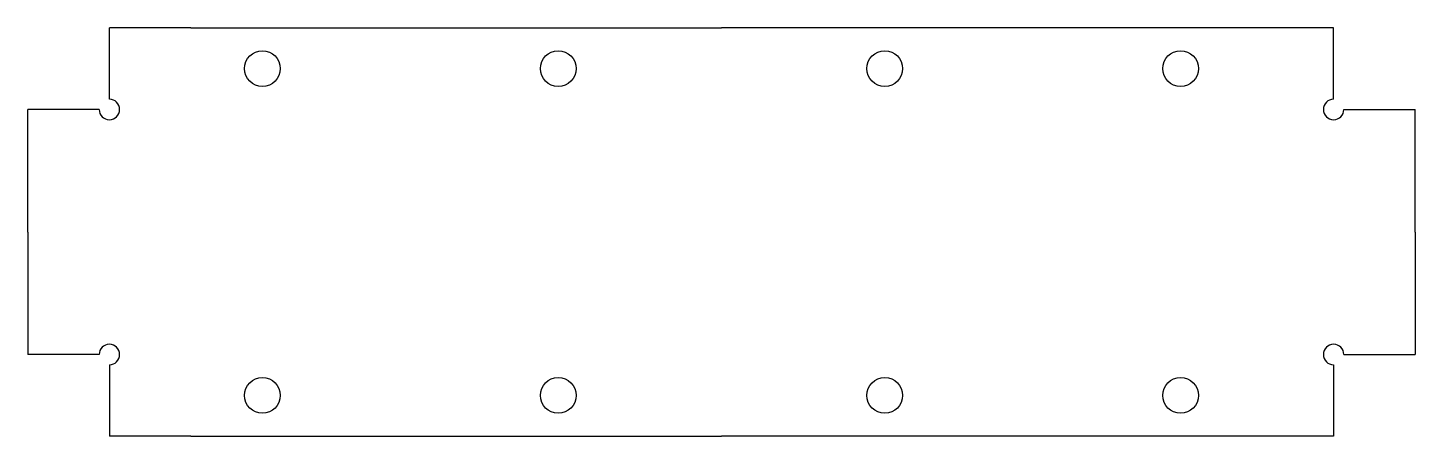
# Model space of a CAD drawing. Header units: inches. Extents: x 2 to 10.5, y 2 to 4.5.
import ezdxf

# ---------------------------------------------------------------- set-up
doc = ezdxf.new("R2010")
doc.units = ezdxf.units.IN
doc.header["$MEASUREMENT"] = 0
doc.layers.get('0').update_dxf_attribs({"linetype": 'CONTINUOUS'})

msp = doc.modelspace()

# ---------------------------------------------------------------- linework, layer by layer
for p, q in [((2.5, 4.0625, 0.0625), (2.5, 4.5, 0.0625)), ((3, 4.5), (2.5, 4.5)), ((3, 4.5), (5.25, 4.5)), ((3, 4.5, 0.0625), (6.25, 4.5, 0.0625)), ((9.5, 4.5, 0.0625), (6.25, 4.5, 0.0625)), ((9.5, 4.5), (7.25, 4.5)), ((10, 4.5), (9.5, 4.5)), ((10, 4.0625, 0.0625), (10, 4.5, 0.0625)), ((2.4375, 4, 0.0625), (2, 4, 0.0625)), ((2, 3.25, 0.0625), (2, 4, 0.0625)), ((10.0625, 4, 0.0625), (10.5, 4, 0.0625)), ((10.5, 3.25, 0.0625), (10.5, 4, 0.0625)), ((2, 3.25, 0.0625), (2, 2.5, 0.0625)), ((10.5, 3.25, 0.0625), (10.5, 2.5, 0.0625)), ((2.4375, 2.5, 0.0625), (2, 2.5, 0.0625)), ((10.0625, 2.5, 0.0625), (10.5, 2.5, 0.0625)), ((2.5, 2.4375, 0.0625), (2.5, 2, 0.0625)), ((10, 2.4375, 0.0625), (10, 2, 0.0625)), ((3, 2), (2.5, 2)), ((3, 2), (5.25, 2)), ((3, 2, 0.0625), (6.25, 2, 0.0625)), ((9.5, 2, 0.0625), (6.25, 2, 0.0625)), ((9.5, 2), (7.25, 2)), ((10, 2), (9.5, 2))]:
    msp.add_line(p, q)
for centre in [(3.4375, 4.25), (5.25, 4.25), (7.25, 4.25), (9.0625, 4.25), (3.4375, 2.25), (5.25, 2.25), (7.25, 2.25), (9.0625, 2.25)]:
    msp.add_circle(centre, 0.1094)
for centre, start, end in [((2.5, 4, 0.0625), 180, 450), ((10, 4, 0.0625), 90, 360), ((2.5, 2.5, 0.0625), 270, 540), ((10, 2.5, 0.0625), 0, 270)]:
    msp.add_arc(centre, 0.0625, start, end)

doc.saveas('drawing.dxf')
